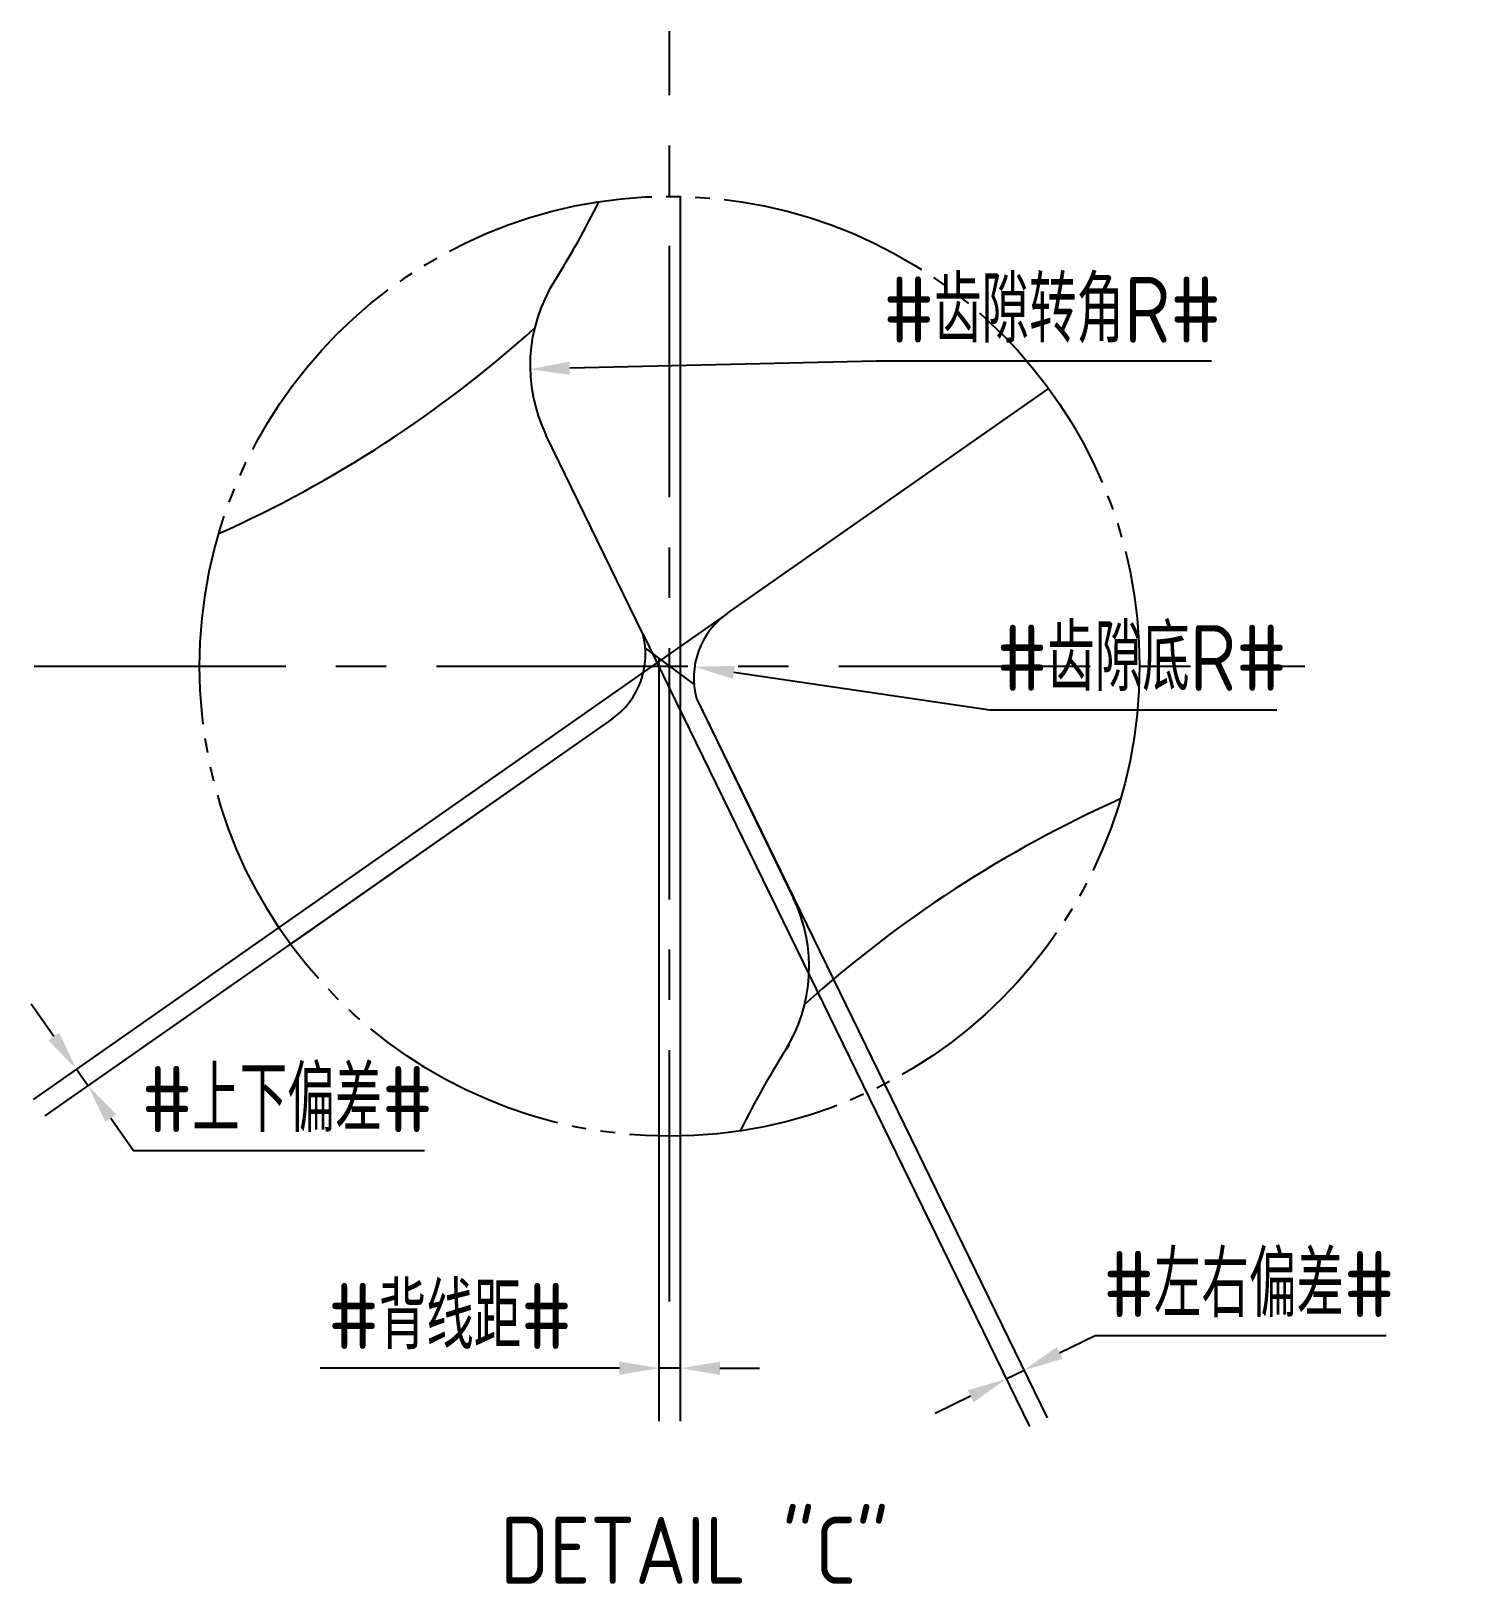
# Model space of a CAD drawing. Header units: millimetres. Extents: x 606.8 to 661.7, y 3608.1 to 3666.9.
import ezdxf

# ---------------------------------------------------------------- set-up
doc = ezdxf.new("R2010")
doc.units = ezdxf.units.MM
for name, pattern in [('ACAD_ISO04W100', [30, 24, -3, 0, -3]), ('CENTER', [50.8, 31.75, -6.35, 6.35, -6.35]), ('JIS_09_08', [10.75, 8, -0.55, 0.55, -0.55, 0.55, -0.55])]:
    doc.linetypes.add(name, pattern=pattern)
for name, color, linetype in [('中心线', 2, 'ACAD_ISO04W100'), ('保护层', 7, 'Continuous'), ('标注', 7, 'Continuous'), ('虚线轮廓', 1, 'Continuous'), ('轮廓', 4, 'Continuous')]:
    doc.layers.add(name, color=color, linetype=linetype)
doc.styles.add('CFST0', font='gbenor.shx', dxfattribs={"bigfont": 'gbcbig.shx'})
doc.dimstyles.new('TYToolDesignC1-1', dxfattribs={"dimtxt": 2.5, "dimasz": 1.5, "dimexe": 2, "dimexo": 0, "dimtad": 1, "dimtoh": 1, "dimdec": 3, "dimdsep": 46, "dimtxsty": 'CFST0', "dimcen": 2.502, "dimclrd": 3, "dimclre": 3, "dimclrt": 3, "dimazin": 2, "dimtfac": 1, "dimtdec": 3, "dimtmove": 0, "dimatfit": 3, "dimfxl": 1, "dimarcsym": 0})

# ---------------------------------------------------------------- blocks, each defined once
blk = doc.blocks.new('*D3')
at = {"layer": 'Defpoints', "color": 0, "transparency": 16777216}
for p in [(631.397, 3642.552), (630.587, 3625.052), (630.587, 3616.252)]:
    blk.add_point(p, dxfattribs=at)
at = {"layer": '标注', "color": 3, "lineweight": -2, "transparency": 16777216}
for p, q in [((631.397, 3642.552), (631.397, 3614.252)), ((630.587, 3625.052), (630.587, 3614.252)), ((629.087, 3616.252), (617.753, 3616.252)), ((631.397, 3616.252), (630.587, 3616.252)), ((632.897, 3616.252), (634.397, 3616.252))]:
    blk.add_line(p, q, dxfattribs=at)
at = {"layer": '标注', "color": 3, "transparency": 16777216}
for points in [[(629.087, 3616.502), (629.087, 3616.002), (630.587, 3616.252)], [(632.897, 3616.502), (632.897, 3616.002), (631.397, 3616.252)]]:
    blk.add_solid(points, dxfattribs=at)
at = {"layer": '标注', "color": 3, "transparency": 16777216, "insert": (622.67, 3618.224), "char_height": 2.5, "attachment_point": 5, "style": 'CFST0'}
blk.add_mtext('#背线距#', dxfattribs=at)
blk = doc.blocks.new('*D2')
at = {"layer": 'Defpoints', "color": 0, "transparency": 16777216}
for p in [(629.977, 3644.082), (632.007, 3641.632), (644.423, 3616.175)]:
    blk.add_point(p, dxfattribs=at)
at = {"layer": '标注', "color": 3, "lineweight": -2, "transparency": 16777216}
for p, q in [((629.977, 3644.082), (644.625, 3614.049)), ((632.007, 3641.632), (645.3, 3614.378)), ((645.771, 3616.833), (647.12, 3617.49)), ((647.12, 3617.49), (658.149, 3617.49)), ((643.749, 3615.846), (644.423, 3616.175)), ((642.4, 3615.189), (641.052, 3614.531))]:
    blk.add_line(p, q, dxfattribs=at)
at = {"layer": '标注', "color": 3, "transparency": 16777216}
for points in [[(645.662, 3617.058), (645.881, 3616.608), (644.423, 3616.175)], [(642.291, 3615.413), (642.51, 3614.964), (643.749, 3615.846)]]:
    blk.add_solid(points, dxfattribs=at)
at = {"layer": '标注', "color": 3, "transparency": 16777216, "insert": (652.947, 3619.434), "char_height": 2.5, "attachment_point": 5, "style": 'CFST0'}
blk.add_mtext('#左右偏差#', dxfattribs=at)
blk = doc.blocks.new('*D1')
at = {"layer": 'Defpoints', "color": 0, "transparency": 16777216}
for p in [(633.197, 3644.872), (628.797, 3640.852), (608.956, 3626.959)]:
    blk.add_point(p, dxfattribs=at)
at = {"layer": '标注', "color": 3, "lineweight": -2, "transparency": 16777216}
for p, q in [((633.197, 3644.872), (606.877, 3626.442)), ((628.797, 3640.852), (607.318, 3625.812)), ((607.655, 3628.818), (606.794, 3630.047)), ((608.515, 3627.59), (608.956, 3626.959)), ((609.817, 3625.731), (610.677, 3624.502)), ((610.677, 3624.502), (621.707, 3624.502))]:
    blk.add_line(p, q, dxfattribs=at)
at = {"layer": '标注', "color": 3, "transparency": 16777216}
for points in [[(607.86, 3628.962), (607.45, 3628.675), (608.515, 3627.59)], [(610.022, 3625.874), (609.612, 3625.587), (608.956, 3626.959)]]:
    blk.add_solid(points, dxfattribs=at)
at = {"layer": '标注', "color": 3, "transparency": 16777216, "insert": (616.504, 3626.446), "char_height": 2.5, "attachment_point": 5, "style": 'CFST0'}
blk.add_mtext('#上下偏差#', dxfattribs=at)
blk = doc.blocks.new('*D4')
at = {"color": 3, "lineweight": -2, "transparency": 16777216}
for p, q in [((638.832, 3654.412), (627.205, 3654.148)), ((651.528, 3654.412), (638.832, 3654.412))]:
    blk.add_line(p, q, dxfattribs=at)
at = {"color": 3, "transparency": 16777216}
blk.add_solid([(627.199, 3654.398), (627.211, 3653.898), (625.705, 3654.114)], dxfattribs=at)
at = {"layer": 'Defpoints', "color": 0, "transparency": 16777216}
for p in [(625.705, 3654.114), (631.704, 3654.25)]:
    blk.add_point(p, dxfattribs=at)
at = {"color": 3, "transparency": 16777216, "insert": (645.492, 3656.356), "char_height": 2.5, "attachment_point": 5, "style": 'CFST0'}
blk.add_mtext('#齿隙转角R#', dxfattribs=at)
blk = doc.blocks.new('*D5')
at = {"color": 3, "lineweight": -2, "transparency": 16777216}
for p, q in [((643.131, 3641.194), (633.424, 3642.623)), ((654.007, 3641.194), (643.131, 3641.194))]:
    blk.add_line(p, q, dxfattribs=at)
at = {"color": 3, "transparency": 16777216}
blk.add_solid([(633.46, 3642.87), (633.387, 3642.375), (631.94, 3642.841)], dxfattribs=at)
at = {"layer": 'Defpoints', "color": 0, "transparency": 16777216}
for p in [(631.94, 3642.841), (634.908, 3642.404)]:
    blk.add_point(p, dxfattribs=at)
at = {"color": 3, "transparency": 16777216, "insert": (648.882, 3643.165), "char_height": 2.5, "attachment_point": 5, "style": 'CFST0'}
blk.add_mtext('#齿隙底R#', dxfattribs=at)

msp = doc.modelspace()

# ---------------------------------------------------------------- linework, layer by layer
at = {"layer": '中心线', "linetype": 'CENTER', "ltscale": 0.3}
for p, q in [((630.992, 3618.7812), (630.992, 3666.9281)), ((606.9185, 3642.8547), (655.0654, 3642.8547))]:
    msp.add_line(p, q, dxfattribs=at)
at = {"layer": '虚线轮廓', "color": 7, "linetype": 'JIS_09_08'}
msp.add_circle((630.992, 3642.8547), 17.8098, dxfattribs=at)
at = {"layer": '轮廓'}
for p, q in [((631.3989, 3642.5526), (631.3989, 3660.6599)), ((633.1869, 3644.8617), (645.3566, 3653.3831)), ((629.9741, 3644.0815), (626.3072, 3651.6281)), ((630.067, 3643.5414), (631.917, 3642.1679)), ((630.5851, 3643.1568), (630.5851, 3625.0495)), ((632.0099, 3641.6278), (635.6768, 3634.0812)), ((628.7971, 3640.8476), (616.6273, 3632.3263))]:
    msp.add_line(p, q, dxfattribs=at)
for centre, radius, start, end in [((598.7184, 3675.033), 32.9867, 327.786799, 333.785557), ((631.7038, 3654.2504), 6, 147.786799, 205.915319), ((595.234, 3689.6818), 45.7805, 294.07109, 312.010064), ((634.9076, 3642.4043), 3, 125, 195), ((627.0763, 3643.3051), 3, 305, 15), ((666.75, 3596.0276), 45.7805, 114.07109, 132.010064), ((630.2801, 3631.459), 6, 327.786799, 25.915319), ((663.2656, 3610.6763), 32.9867, 147.251742, 153.785557)]:
    msp.add_arc(centre, radius, start, end, dxfattribs=at)

# ---------------------------------------------------------------- texts
at = {"layer": '保护层', "color": 3, "insert": (624.5673, 3610.6215), "char_height": 2.53935, "width": 21.860635, "attachment_point": 1, "style": 'CFST0'}
msp.add_mtext('DETAIL "C"', dxfattribs=at)

# ---------------------------------------------------------------- dimensions: what is measured, and where the dimension line sits
for center, mpoint, text, picture, middle in [((631.7038, 3654.2504), (625.7054, 3654.114), '#齿隙转角R#', '*D4', (638.8317, 3654.4124)), ((634.9076, 3642.4043), (631.9396, 3642.8411), '#齿隙底R#', '*D5', (643.131, 3641.1939))]:
    dim = msp.add_radius_dim(center=center, mpoint=mpoint, text=text, dimstyle='TYToolDesignC1-1')
    dim.commit()
    dim.dimension.update_dxf_attribs({"geometry": picture, "text_midpoint": middle, "dimtype": 164})
at = {"layer": '标注'}
dim = msp.add_linear_dim(base=(608.9564, 3626.9594), p1=(633.1972, 3644.872), p2=(628.7972, 3640.852), angle=305.000001, text='#上下偏差#', dimstyle='TYToolDesignC1-1', dxfattribs=at)
dim.commit()
dim.dimension.update_dxf_attribs({"geometry": '*D1', "text_midpoint": (616.5044, 3624.5019), "dimtype": 160})
dim = msp.add_linear_dim(base=(644.4233, 3616.1753), p1=(629.9772, 3644.082), p2=(632.0072, 3641.632), angle=26, text='#左右偏差#', dimstyle='TYToolDesignC1-1', dxfattribs=at)
dim.commit()
dim.dimension.update_dxf_attribs({"geometry": '*D2', "text_midpoint": (652.9468, 3619.4343)})
dim = msp.add_linear_dim(base=(630.5872, 3616.252), p1=(631.3972, 3642.552), p2=(630.5872, 3625.052), text='#背线距#', dimstyle='TYToolDesignC1-1', dxfattribs=at)
dim.commit()
dim.dimension.update_dxf_attribs({"geometry": '*D3', "text_midpoint": (622.6699, 3618.2235)})

doc.saveas('drawing.dxf')
